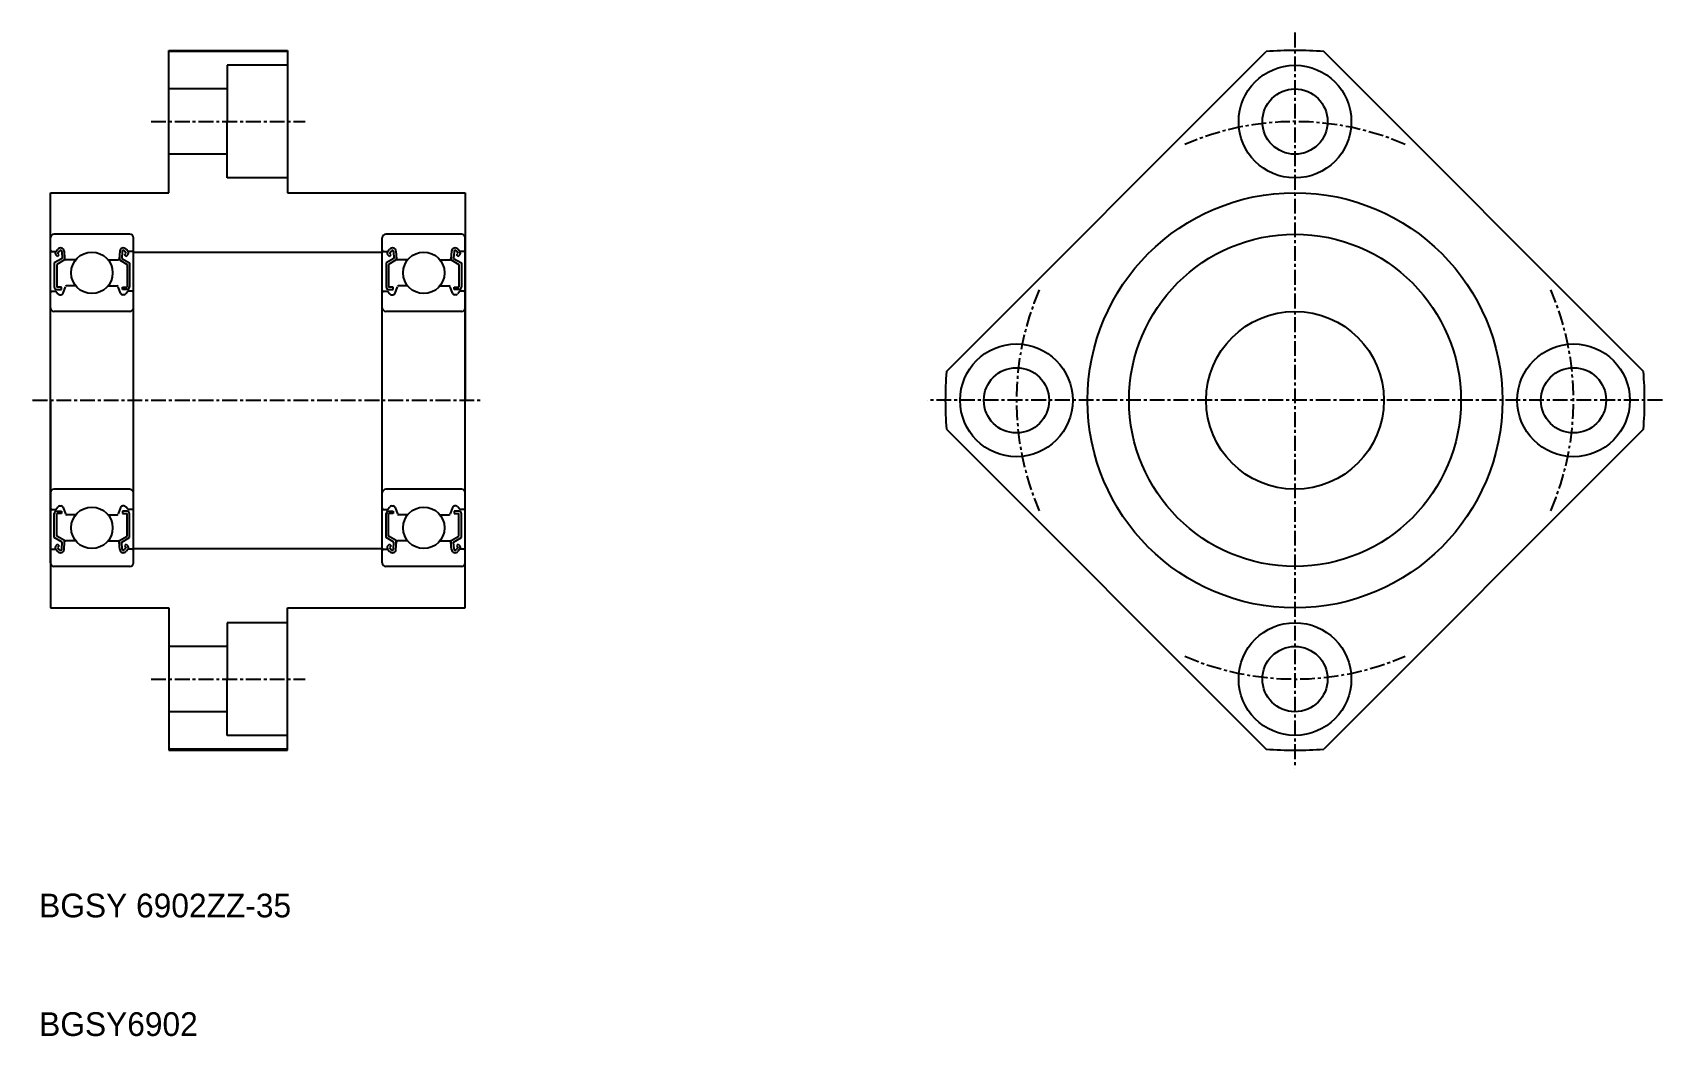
# Model space of a CAD drawing. Extents: x 135 to 272, y 65 to 150.
import ezdxf

# ---------------------------------------------------------------- set-up
doc = ezdxf.new("R2010")
doc.units = 0
doc.linetypes.add('CENTER', pattern=[2, 1.25, -0.25, 0.25, -0.25])
doc.linetypes.add('DASHED', pattern=[19.05, 12.7, -6.35])
doc.layers.get('0').update_dxf_attribs({"linetype": 'CONTINUOUS'})
doc.layers.add('CENTER', color=1, linetype='CENTER')

msp = doc.modelspace()

# ---------------------------------------------------------------- linework, layer by layer
for p, q in [((146.17, 136.05), (146.17, 148.05)), ((146.17, 148.05), (156.17, 148.05)), ((156.17, 147.95), (146.17, 147.95)), ((156.17, 148.05), (156.17, 136.05)), ((211.77, 120.97), (238.75, 147.95)), ((270.57, 120.97), (243.59, 147.95)), ((136.17, 118.55), (136.17, 136.05)), ((136.17, 136.05), (146.17, 136.05)), ((156.17, 136.05), (171.17, 136.05)), ((171.17, 136.05), (171.17, 118.55)), ((136.17, 104.85), (136.17, 132.25)), ((142.87, 132.55), (136.47, 132.55)), ((143.17, 104.85), (143.17, 132.25)), ((164.17, 104.85), (164.17, 132.25)), ((170.87, 132.55), (164.47, 132.55)), ((171.17, 104.85), (171.17, 132.25)), ((136.27, 131.1), (136.63, 131.1)), ((136.62, 131.09), (136.79, 131.29)), ((136.77, 130.68), (136.63, 130.82)), ((136.77, 130.96), (136.94, 131.16)), ((136.91, 130.82), (136.77, 130.96)), ((136.77, 130.68), (136.91, 130.82)), ((137.12, 131.1), (137.15, 130.5)), ((137.32, 131.12), (137.37, 130.49)), ((137.35, 130.75), (137.35, 130.39)), ((142.02, 131.12), (141.96, 130.49)), ((141.99, 130.75), (141.99, 130.39)), ((142.22, 131.1), (142.19, 130.5)), ((142.56, 130.96), (142.39, 131.16)), ((142.42, 130.82), (142.56, 130.96)), ((142.56, 130.68), (142.42, 130.82)), ((142.72, 131.09), (142.55, 131.29)), ((142.56, 130.68), (142.71, 130.82)), ((143.07, 131.1), (142.71, 131.1)), ((164.27, 131.1), (164.63, 131.1)), ((164.62, 131.09), (164.79, 131.29)), ((164.77, 130.68), (164.63, 130.82)), ((164.77, 130.96), (164.94, 131.16)), ((164.91, 130.82), (164.77, 130.96)), ((164.77, 130.68), (164.91, 130.82)), ((165.12, 131.1), (165.15, 130.5)), ((165.32, 131.12), (165.37, 130.49)), ((165.35, 130.75), (165.35, 130.39)), ((170.02, 131.12), (169.96, 130.49)), ((169.99, 130.75), (169.99, 130.39)), ((170.22, 131.1), (170.19, 130.5)), ((170.56, 130.96), (170.39, 131.16)), ((170.42, 130.82), (170.56, 130.96)), ((170.56, 130.68), (170.42, 130.82)), ((170.72, 131.09), (170.55, 131.29)), ((170.56, 130.68), (170.71, 130.82)), ((171.07, 131.1), (170.71, 131.1)), ((137.15, 130.5), (136.5, 130.13)), ((136.5, 130.13), (136.5, 128.1)), ((137.35, 130.39), (136.7, 130.01)), ((136.7, 130.01), (136.7, 128.1)), ((138.31, 130.4), (137.47, 130.4)), ((141.03, 130.4), (141.86, 130.4)), ((141.99, 130.39), (142.64, 130.01)), ((142.19, 130.5), (142.84, 130.13)), ((142.64, 130.01), (142.64, 128.1)), ((142.84, 130.13), (142.84, 128.1)), ((165.15, 130.5), (164.5, 130.13)), ((164.5, 130.13), (164.5, 128.1)), ((165.35, 130.39), (164.7, 130.01)), ((164.7, 130.01), (164.7, 128.1)), ((166.31, 130.4), (165.47, 130.4)), ((169.03, 130.4), (169.86, 130.4)), ((169.99, 130.39), (170.64, 130.01)), ((170.19, 130.5), (170.84, 130.13)), ((170.64, 130.01), (170.64, 128.1)), ((170.84, 130.13), (170.84, 128.1)), ((137.1, 128.1), (136.7, 128.1)), ((136.7, 127.9), (137.1, 127.9)), ((137.1, 127.9), (137.1, 128.1)), ((137.25, 127.58), (137.45, 128.13)), ((138.31, 128.2), (137.54, 128.2)), ((141.03, 128.2), (141.79, 128.2)), ((142.09, 127.58), (141.89, 128.13)), ((142.24, 128.1), (142.64, 128.1)), ((142.24, 127.9), (142.24, 128.1)), ((142.64, 127.9), (142.24, 127.9)), ((165.1, 128.1), (164.7, 128.1)), ((164.7, 127.9), (165.1, 127.9)), ((165.1, 127.9), (165.1, 128.1)), ((165.25, 127.58), (165.45, 128.13)), ((166.31, 128.2), (165.54, 128.2)), ((169.03, 128.2), (169.79, 128.2)), ((170.09, 127.58), (169.89, 128.13)), ((170.24, 127.9), (170.24, 128.1)), ((170.24, 128.1), (170.64, 128.1)), ((170.64, 127.9), (170.24, 127.9)), ((136.27, 127.75), (136.62, 127.75)), ((136.62, 127.75), (136.81, 127.52)), ((136.96, 127.45), (137.06, 127.45)), ((142.37, 127.45), (142.28, 127.45)), ((142.72, 127.75), (142.53, 127.52)), ((143.07, 127.75), (142.72, 127.75)), ((164.27, 127.75), (164.62, 127.75)), ((164.62, 127.75), (164.81, 127.52)), ((164.96, 127.45), (165.06, 127.45)), ((170.37, 127.45), (170.28, 127.45)), ((170.72, 127.75), (170.53, 127.52)), ((171.07, 127.75), (170.72, 127.75)), ((142.87, 126.05), (136.47, 126.05)), ((170.87, 126.05), (164.47, 126.05)), ((136.17, 118.55), (136.17, 101.05)), ((171.17, 101.05), (171.17, 118.55)), ((211.77, 116.13), (238.75, 89.15)), ((270.57, 116.13), (243.59, 89.15)), ((142.87, 111.05), (136.47, 111.05)), ((170.87, 111.05), (164.47, 111.05)), ((136.27, 109.35), (136.62, 109.35)), ((136.5, 106.98), (136.5, 109)), ((136.62, 109.35), (136.81, 109.58)), ((136.7, 109.2), (137.1, 109.2)), ((137.1, 109), (136.7, 109)), ((136.7, 107.09), (136.7, 109)), ((136.96, 109.65), (137.06, 109.65)), ((137.1, 109.2), (137.1, 109)), ((137.25, 109.52), (137.45, 108.97)), ((138.31, 108.9), (137.54, 108.9)), ((141.03, 108.9), (141.79, 108.9)), ((142.09, 109.52), (141.89, 108.97)), ((142.64, 109.2), (142.24, 109.2)), ((142.24, 109.2), (142.24, 109)), ((142.24, 109), (142.64, 109)), ((142.37, 109.65), (142.28, 109.65)), ((142.72, 109.35), (142.53, 109.58)), ((142.64, 107.09), (142.64, 109)), ((143.07, 109.35), (142.72, 109.35)), ((142.84, 106.98), (142.84, 109)), ((164.27, 109.35), (164.62, 109.35)), ((164.5, 106.98), (164.5, 109)), ((164.62, 109.35), (164.81, 109.58)), ((164.7, 109.2), (165.1, 109.2)), ((165.1, 109), (164.7, 109)), ((164.7, 107.09), (164.7, 109)), ((164.96, 109.65), (165.06, 109.65)), ((165.1, 109.2), (165.1, 109)), ((165.25, 109.52), (165.45, 108.97)), ((166.31, 108.9), (165.54, 108.9)), ((169.03, 108.9), (169.79, 108.9)), ((170.09, 109.52), (169.89, 108.97)), ((170.24, 109.2), (170.24, 109)), ((170.64, 109.2), (170.24, 109.2)), ((170.24, 109), (170.64, 109)), ((170.37, 109.65), (170.28, 109.65)), ((170.72, 109.35), (170.53, 109.58)), ((170.64, 107.09), (170.64, 109)), ((171.07, 109.35), (170.72, 109.35)), ((170.84, 106.98), (170.84, 109)), ((136.27, 106), (136.63, 106)), ((137.15, 106.6), (136.5, 106.98)), ((136.62, 106.01), (136.79, 105.81)), ((136.77, 106.43), (136.63, 106.28)), ((137.35, 106.72), (136.7, 107.09)), ((136.77, 106.43), (136.91, 106.28)), ((136.91, 106.28), (136.77, 106.14)), ((136.77, 106.14), (136.94, 105.94)), ((137.12, 106), (137.15, 106.6)), ((137.32, 105.98), (137.37, 106.61)), ((137.35, 106.35), (137.35, 106.72)), ((138.31, 106.7), (137.47, 106.7)), ((137.89, 106.7), (137.89, 106.7)), ((138.1, 106.7), (138.1, 106.7)), ((141.03, 106.7), (141.86, 106.7)), ((142.02, 105.98), (141.96, 106.61)), ((141.99, 106.72), (142.64, 107.09)), ((141.99, 106.35), (141.99, 106.72)), ((142.19, 106.6), (142.84, 106.98)), ((142.22, 106), (142.19, 106.6)), ((142.56, 106.14), (142.39, 105.94)), ((142.56, 106.43), (142.42, 106.28)), ((142.42, 106.28), (142.56, 106.14)), ((142.72, 106.01), (142.55, 105.81)), ((142.56, 106.43), (142.71, 106.28)), ((143.07, 106), (142.71, 106)), ((164.27, 106), (164.63, 106)), ((165.15, 106.6), (164.5, 106.98)), ((164.62, 106.01), (164.79, 105.81)), ((164.77, 106.43), (164.63, 106.28)), ((165.35, 106.72), (164.7, 107.09)), ((164.77, 106.43), (164.91, 106.28)), ((164.91, 106.28), (164.77, 106.14)), ((164.77, 106.14), (164.94, 105.94)), ((165.12, 106), (165.15, 106.6)), ((165.32, 105.98), (165.37, 106.61)), ((165.35, 106.35), (165.35, 106.72)), ((166.31, 106.7), (165.47, 106.7)), ((165.89, 106.7), (165.89, 106.7)), ((166.1, 106.7), (166.1, 106.7)), ((169.03, 106.7), (169.86, 106.7)), ((170.02, 105.98), (169.96, 106.61)), ((169.99, 106.72), (170.64, 107.09)), ((169.99, 106.35), (169.99, 106.72)), ((170.19, 106.6), (170.84, 106.98)), ((170.22, 106), (170.19, 106.6)), ((170.56, 106.14), (170.39, 105.94)), ((170.56, 106.43), (170.42, 106.28)), ((170.42, 106.28), (170.56, 106.14)), ((170.72, 106.01), (170.55, 105.81)), ((170.56, 106.43), (170.71, 106.28)), ((171.07, 106), (170.71, 106)), ((142.87, 104.55), (136.47, 104.55)), ((170.87, 104.55), (164.47, 104.55)), ((136.17, 101.05), (146.17, 101.05)), ((146.17, 101.05), (146.17, 89.05)), ((156.17, 101.05), (171.17, 101.05)), ((156.17, 89.05), (156.17, 101.05)), ((156.17, 89.15), (146.17, 89.15)), ((146.17, 89.05), (156.17, 89.05))]:
    msp.add_line(p, q)
at = {"color": 3, "linetype": 'DASHED'}
for p, q in [((156.17, 146.8), (151.07, 146.8)), ((151.07, 146.8), (151.07, 142.05)), ((151.07, 144.8), (146.17, 144.8)), ((151.07, 137.3), (151.07, 142.05)), ((151.07, 139.3), (146.17, 139.3)), ((156.17, 137.3), (151.07, 137.3)), ((151.07, 99.8), (151.07, 95.05)), ((156.17, 99.8), (151.07, 99.8)), ((151.07, 97.8), (146.17, 97.8)), ((151.07, 90.3), (151.07, 95.05)), ((151.07, 92.3), (146.17, 92.3)), ((156.17, 90.3), (151.07, 90.3))]:
    msp.add_line(p, q, dxfattribs=at)
at = {"color": 7, "linetype": 'CONTINUOUS'}
for p, q in [((143.17, 131.05), (164.17, 131.05)), ((143.17, 106.05), (164.17, 106.05))]:
    msp.add_line(p, q, dxfattribs=at)
for centre, radius in [((241.17, 142.05), 4.75), ((241.17, 142.05), 2.75), ((241.17, 118.55), 17.5), ((241.17, 118.55), 14), ((139.67, 129.3), 1.75), ((167.67, 129.3), 1.75), ((241.17, 118.55), 7.5), ((217.67, 118.55), 4.75), ((264.67, 118.55), 4.75), ((217.67, 118.55), 2.75), ((264.67, 118.55), 2.75), ((139.67, 107.8), 1.75), ((167.67, 107.8), 1.75), ((241.17, 95.05), 4.75), ((241.17, 95.05), 2.75)]:
    msp.add_circle(centre, radius)
for centre, radius, start, end in [((241.17, 118.55), 29.5, 85.2961, 94.7039), ((136.47, 132.25), 0.3, 90, 180), ((142.87, 132.25), 0.3, 0, 90), ((164.47, 132.25), 0.3, 90, 180), ((170.87, 132.25), 0.3, 0, 90), ((136.27, 131.2), 0.1, 180, 270), ((136.77, 130.96), 0.2, 140.1364, 224.998), ((137.02, 131.1), 0.3, 4.9347, 140.1364), ((137.02, 131.1), 0.1, 3.1017, 139.9503), ((142.32, 131.1), 0.3, 39.8636, 175.0653), ((142.32, 131.1), 0.1, 40.0497, 176.8983), ((142.56, 130.96), 0.2, 315.002, 39.8636), ((143.07, 131.2), 0.1, 270, 0), ((164.27, 131.2), 0.1, 180, 270), ((164.77, 130.96), 0.2, 140.1364, 224.998), ((165.02, 131.1), 0.3, 4.9347, 140.1364), ((165.02, 131.1), 0.1, 3.1017, 139.9503), ((170.32, 131.1), 0.3, 39.8636, 175.0653), ((170.32, 131.1), 0.1, 40.0497, 176.8983), ((170.56, 130.96), 0.2, 315.002, 39.8636), ((171.07, 131.2), 0.1, 270, 0), ((137.47, 130.5), 0.1, 184.9347, 270), ((141.86, 130.5), 0.1, 270, 355.0653), ((165.47, 130.5), 0.1, 184.9347, 270), ((169.86, 130.5), 0.1, 270, 355.0653), ((136.7, 128.1), 0.2, 180, 270), ((137.54, 128.1), 0.1, 90, 159.9926), ((141.79, 128.1), 0.1, 20.0074, 90), ((142.64, 128.1), 0.2, 270, 0), ((164.7, 128.1), 0.2, 180, 270), ((165.54, 128.1), 0.1, 90, 159.9926), ((169.79, 128.1), 0.1, 20.0074, 90), ((170.64, 128.1), 0.2, 270, 0), ((136.27, 127.65), 0.1, 90, 180), ((136.96, 127.65), 0.2, 219.9772, 270), ((137.06, 127.65), 0.2, 270, 339.9926), ((142.28, 127.65), 0.2, 200.0074, 270), ((142.37, 127.65), 0.2, 270, 320.0228), ((143.07, 127.65), 0.1, 0, 90), ((164.27, 127.65), 0.1, 90, 180), ((164.96, 127.65), 0.2, 219.9772, 270), ((165.06, 127.65), 0.2, 270, 339.9926), ((170.28, 127.65), 0.2, 200.0074, 270), ((170.37, 127.65), 0.2, 270, 320.0228), ((171.07, 127.65), 0.1, 0, 90), ((136.47, 126.35), 0.3, 180, 270), ((142.87, 126.35), 0.3, 270, 0), ((164.47, 126.35), 0.3, 180, 270), ((170.87, 126.35), 0.3, 270, 0), ((241.17, 118.55), 29.5, 175.2961, 184.7039), ((241.17, 118.55), 29.5, 355.2961, 4.7039), ((136.47, 110.75), 0.3, 90, 180), ((142.87, 110.75), 0.3, 0, 90), ((164.47, 110.75), 0.3, 90, 180), ((170.87, 110.75), 0.3, 0, 90), ((136.27, 109.45), 0.1, 180, 270), ((136.7, 109), 0.2, 90, 180), ((136.96, 109.45), 0.2, 90, 140.0228), ((137.06, 109.45), 0.2, 20.0074, 90), ((137.54, 109), 0.1, 200.0074, 270), ((141.79, 109), 0.1, 270, 339.9926), ((142.28, 109.45), 0.2, 90, 159.9926), ((142.37, 109.45), 0.2, 39.9772, 90), ((142.64, 109), 0.2, 0, 90), ((143.07, 109.45), 0.1, 270, 0), ((164.27, 109.45), 0.1, 180, 270), ((164.7, 109), 0.2, 90, 180), ((164.96, 109.45), 0.2, 90, 140.0228), ((165.06, 109.45), 0.2, 20.0074, 90), ((165.54, 109), 0.1, 200.0074, 270), ((169.79, 109), 0.1, 270, 339.9926), ((170.28, 109.45), 0.2, 90, 159.9926), ((170.37, 109.45), 0.2, 39.9772, 90), ((170.64, 109), 0.2, 0, 90), ((171.07, 109.45), 0.1, 270, 0), ((136.27, 105.9), 0.1, 90, 180), ((136.77, 106.14), 0.2, 135.002, 219.8636), ((137.02, 106), 0.3, 219.8636, 355.0653), ((137.02, 106), 0.1, 220.0497, 356.8983), ((137.47, 106.6), 0.1, 90, 175.0653), ((141.86, 106.6), 0.1, 4.9347, 90), ((142.32, 106), 0.3, 184.9347, 320.1364), ((142.32, 106), 0.1, 183.1017, 319.9503), ((142.56, 106.14), 0.2, 320.1364, 44.998), ((143.07, 105.9), 0.1, 0, 90), ((164.27, 105.9), 0.1, 90, 180), ((164.77, 106.14), 0.2, 135.002, 219.8636), ((165.02, 106), 0.3, 219.8636, 355.0653), ((165.02, 106), 0.1, 220.0497, 356.8983), ((165.47, 106.6), 0.1, 90, 175.0653), ((169.86, 106.6), 0.1, 4.9347, 90), ((170.32, 106), 0.3, 184.9347, 320.1364), ((170.32, 106), 0.1, 183.1017, 319.9503), ((170.56, 106.14), 0.2, 320.1364, 44.998), ((171.07, 105.9), 0.1, 0, 90), ((136.47, 104.85), 0.3, 180, 270), ((142.87, 104.85), 0.3, 270, 0), ((164.47, 104.85), 0.3, 180, 270), ((170.87, 104.85), 0.3, 270, 0), ((241.17, 118.55), 29.5, 265.2961, 274.7039)]:
    msp.add_arc(centre, radius, start, end)
at = {"layer": 'CENTER', "color": 1, "linetype": 'CENTER'}
for p, q in [((241.17, 149.55), (241.17, 87.55)), ((144.67, 142.05), (157.67, 142.05)), ((134.67, 118.55), (172.67, 118.55)), ((272.17, 118.55), (210.17, 118.55)), ((144.67, 95.05), (157.67, 95.05))]:
    msp.add_line(p, q, dxfattribs=at)
for start, end in [(66.6772, 113.3228), (156.6772, 203.3228), (336.6772, 23.3228), (246.6772, 293.3228)]:
    msp.add_arc((241.17, 118.55), 23.5, start, end, dxfattribs=at)

# ---------------------------------------------------------------- texts
for s, p in [('BGSY 6902ZZ-35', (135.22, 74.96)), ('BGSY6902', (135.22, 64.96))]:
    msp.add_text(s, height=2).set_placement(p)

doc.saveas('drawing.dxf')
